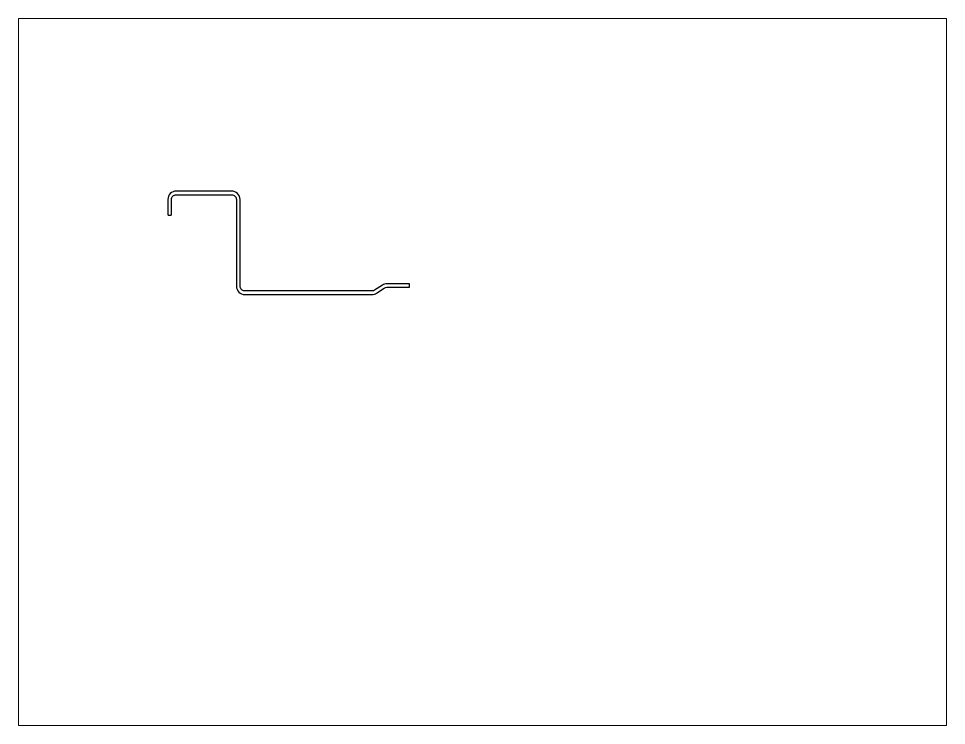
# Paper-space layout 'Layout1' of a CAD drawing. Extents: x 27 to 240, y 20 to 183.
# The model-space entities are those that its viewports show. They can reach past a viewport. Long polylines and large blocks are cut down to what shows.
import ezdxf

# ---------------------------------------------------------------- set-up
doc = ezdxf.new("R2010")
doc.units = 0
doc.header["$LTSCALE"] = 15
doc.layers.get('0').update_dxf_attribs({"linetype": 'CONTINUOUS'})
doc.layers.add('KALIN_CIZGI', color=7, linetype='CONTINUOUS')

msp = doc.modelspace()

# ---------------------------------------------------------------- linework, layer by layer
at = {"layer": 'KALIN_CIZGI', "ltscale": 0.2}
msp.add_lwpolyline([(150.79, 167.02, 0.145883), (148.88, 166.45), (145.66, 164.35, -0.145883), (144.57, 164.02), (91.7, 164.02, -0.414214), (89.7, 166.02), (89.7, 202.02, 0.414214), (86.2, 205.52), (63.2, 205.52, 0.414214), (59.7, 202.02), (59.7, 195.82, 0.414214), (60, 195.52), (60.9, 195.52, 0.414214), (61.2, 195.82), (61.2, 202.02, -0.414214), (63.2, 204.02), (86.2, 204.02, -0.414214), (88.2, 202.02), (88.2, 166.02, 0.414214), (91.7, 162.52), (144.57, 162.52, 0.145883), (146.49, 163.1), (149.7, 165.2, -0.145883), (150.79, 165.52), (159.9, 165.52, 0.414214), (160.2, 165.82), (160.2, 166.72, 0.414214), (159.9, 167.02)], format="xyb", close=True, dxfattribs=at)

psp = doc.layouts.get("Layout1")

# ---------------------------------------------------------------- viewports
at = {"layer": '0', "color": 0, "linetype": 'BYBLOCK', "ltscale": 0.05}
psp.add_viewport(center=(133.35, 101.6), size=(213.36, 162.56), view_center_point=(190.51, 130.3), view_height=293.8955, dxfattribs=at)

doc.saveas('drawing.dxf')
